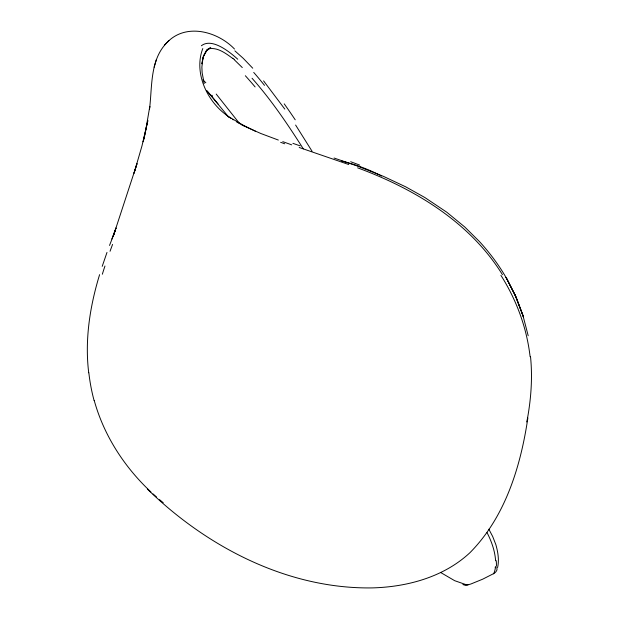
<?xml version="1.0" encoding="UTF-8"?>
<svg xmlns="http://www.w3.org/2000/svg" width="619" height="619" viewBox="0 0 619 619"><rect width="100%" height="100%" fill="white"/><g stroke="black" fill="none" stroke-linecap="round" stroke-linejoin="round"><path stroke-width="0.93" d="M495.424 566.486L495.254 567.654M527.852 418.065C520.641 466.548 505.266 516.966 470.007 552.635C443.838 577.07 407.287 586.974 372.212 587.903C287.727 589.149 206.932 547.057 147.43 489.118M497.614 567.491C499.293 559.924 497.955 552.063 495.881 544.712L492.701 536.534L488.855 529.23M527.636 417.516C531.156 397.475 532.58 376.971 530.522 356.691M166.395 43.152C149.69 60.801 152.336 87.318 149.45 109.602L149.798 106.391L145.179 133.48L143.175 141.79L147.848 120.581L141.983 145.86L134.037 173.219L137.023 163.648L113.138 236.574L116.047 227.939L111.9 239.019M526.692 421.949L526.978 420.688A168.794 137.232 10 0 0 527.674 417.523M156.313 59.772L154.139 67.169M99.597 274.658C89.933 306.273 84.656 339.73 88.718 372.762M102.212 266.356L106.986 252.444M109.54 245.441L115.505 229.881M202.792 48.545C194.08 71.216 205.508 97.918 223.467 112.759M205.33 51.965L209.624 48.181L206.042 51.338M166.944 42.61C185.63 22.671 217.517 31.283 234.508 49.04M164.43 45.172L168.933 40.575M210.777 47.33L206.351 50.835L203.179 56.909L207.133 49.652L203.813 55.439L202.676 59.3L201.98 63.834L202.993 57.613L201.879 67.069L202.134 72.794L204.208 83.573M493.482 573.674C495.618 572.66 497.939 570.014 496.755 567.569M493.15 573.859L482.611 579.222L470.912 583.988L465.844 585.458L462.873 584.553M207.961 48.924C217.308 46.781 225.656 53.304 232.821 58.511M466.169 584.692L454.663 580.684L440.759 572.56M341.518 160.994C354.408 164.267 367.044 168.662 378.905 174.713M299.201 147.477L348.752 164.53M334.036 158.023L357.836 166.202L383.525 176.392L405.816 186.884L424.758 197.469L446.701 212.155L464.776 227.003L479.385 241.472C489.969 253.039 499.432 265.683 507.1 279.37L515.952 296.826L522.831 315.04L528.2 335.753M291.711 144.854L282.775 141.65M278.333 140.056L260.87 133.518L245.751 126.802M357.612 167.834C414.39 188.772 469.999 222.113 502.45 274.697M255.585 131.321L243.143 125.193L227.537 116.024L230.933 118.353M241.317 124.52L245.008 126.423M236.659 121.974L244.923 126.369M379.741 175.138L381.42 176.051M232.659 119.482L233.247 119.854M227.08 115.621L224.983 114.004M234.887 50.866L243.259 58.348L252.738 68.206M223.97 113.176L224.473 113.594M163.23 502.729L159.524 499.641M234.214 59.679L242.292 67.572M156.615 497.119L153.048 493.923M150.943 491.966C124.45 467.175 103.899 435.513 94.204 400.4M202.885 79.812L205.848 82.776M206.731 90.42L228.643 117.045M252.041 78.249C271.377 100.054 287.727 124.295 303.31 148.862M216.201 94.065L239.421 123.367M211.83 95.171L212.472 95.922M263.593 80.888L284.794 109.091M295.611 125.053L312.038 151.214M487.045 532.619C491.54 541.377 494.952 550.902 495.602 560.783M110.043 251.275A279.819 98.638 -61.9 0 1 112.573 244.412M102.336 274.232A323.265 190.799 -53.3 0 1 104.959 266.023M94.057 400.431A260.978 220.078 -11.7 0 1 88.842 372.746M467.979 584.847A26.153 18.183 -7 0 1 466.239 584.56M245.341 75.735A352.931 63.045 62.5 0 1 255.105 86.931M232.783 58.256A143.051 40.158 74 0 1 234.175 59.409M493.591 573.844A28.83 20.775 -14 0 0 494.952 569.998A39.214 27.507 -18.3 0 0 495.386 567.638M496.206 560.613A60.453 41.194 -23.8 0 1 496.384 566.315M500.933 275.347A264.777 219.9 0.9 0 1 530.112 356.722M350.656 161.714A324.782 149.682 16.2 0 1 359.701 165.111M300.114 145.844A195.689 48.986 18.2 0 1 292.88 143.322M280.647 142.316A205.005 13.517 20.3 0 1 284.694 143.778M201.392 45.767A221.679 49.69 63.9 0 1 237.758 59.231M253.728 72.438A328.078 77.576 67.5 0 1 264.506 85.391M284.214 103.845A380.871 99.164 69.3 0 1 295.209 119.792M207.868 92.053A348.157 85.53 68.6 0 1 218.089 104.023M515.008 294.899L506.025 277.358L515.952 296.826L523.481 317.044L515.008 294.899"/></g></svg>
